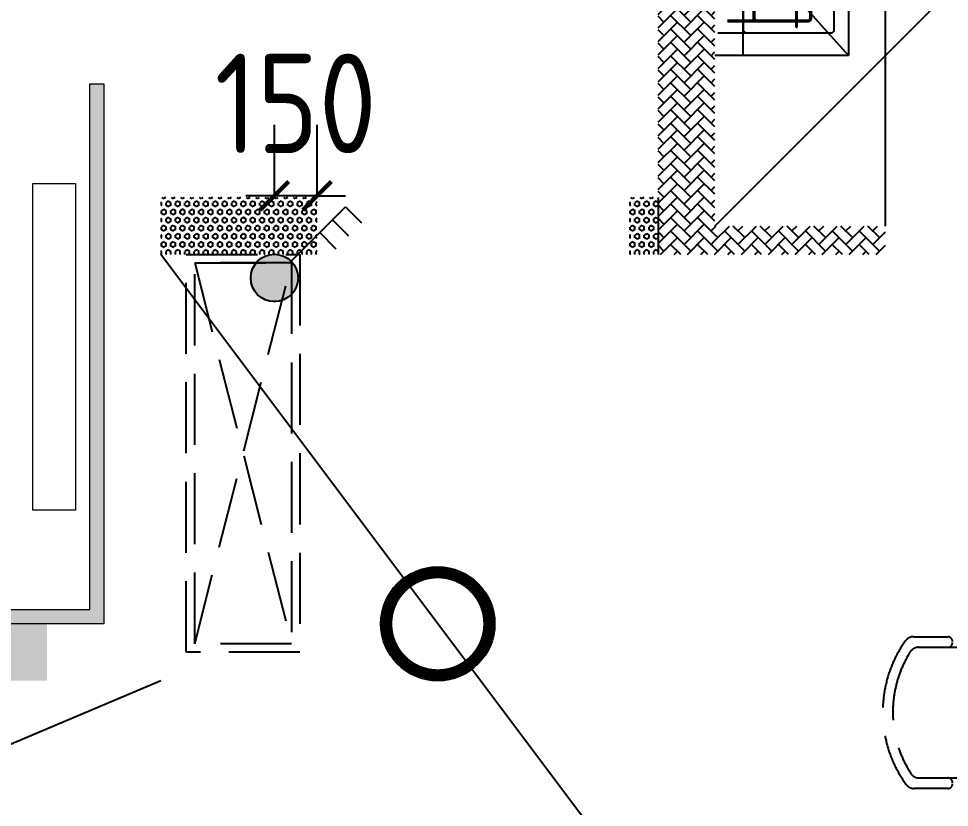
# Model space of a CAD drawing. Extents: x 3002737 to 4077523, y -995787 to -7267.
# Drawn here: x 3613204 to 3616479, y -773815 to -771039 of the extents above; entities that cross this region are included whole.
import ezdxf
from ezdxf.enums import TextEntityAlignment as Align

# ---------------------------------------------------------------- set-up
doc = ezdxf.new("R2010")
doc.units = 0
doc.header["$LTSCALE"] = 1000
doc.header["$MEASUREMENT"] = 0
doc.linetypes.add('A户型$0$DASH', pattern=[0.35, 0.25, -0.1])
doc.layers.get('0').update_dxf_attribs({"linetype": 'CONTINUOUS'})
doc.layers.get('Defpoints').update_dxf_attribs({"linetype": 'CONTINUOUS'})
for name, color, linetype in [('!!电气', 1, 'CONTINUOUS'), ('5fur', 175, 'CONTINUOUS'), ('EQUIP-照明', 3, 'CONTINUOUS'), ('LVTRY', 252, 'CONTINUOUS'), ('TEL_TEXT', 7, 'CONTINUOUS'), ('保温', 6, 'CONTINUOUS'), ('建筑-排气道', 252, 'CONTINUOUS')]:
    doc.layers.add(name, color=color, linetype=linetype)
for name, color, linetype, lineweight in [('3.5方案汇报，与郭总、侯月琴确定户型_t8$0$STAIR', 2, 'CONTINUOUS', 18), ('PUB_HATCH', 8, 'CONTINUOUS', 9), ('WINDOW', 146, 'CONTINUOUS', 20), ('填充', 251, 'CONTINUOUS', 5), ('平面-空调预留孔', 252, 'CONTINUOUS', 15), ('立面-洞口示意', 252, 'CONTINUOUS', 13)]:
    doc.layers.add(name, color=color, linetype=linetype, lineweight=lineweight)
doc.styles.add('_TEL_DIM', font='SIMPLEX', dxfattribs={"width": 0.8, "height": 3.5, "bigfont": 'HZTXT'})
doc.styles.add('DIM_FONT', font='SIMPLEX', dxfattribs={"width": 0.7, "bigfont": 'GBCBIG'})
doc.styles.get("Standard").update_dxf_attribs({"font": 'gbenor.shx', "bigfont": 'gbcbig.shx'})
doc.dimstyles.get("Standard").update_dxf_attribs({"dimscale": 100, "dimtxt": 3.5, "dimasz": 1, "dimexe": 2.5, "dimexo": 3, "dimgap": 1.5, "dimtad": 1, "dimdec": 0, "dimzin": 0, "dimdsep": 46, "dimtxsty": 'Standard', "dimblk": 'ARCHTICK', "dimcen": 0.09, "dimadec": 0, "dimazin": 0, "dimtfac": 1, "dimtdec": 0, "dimtix": 1, "dimtmove": 2, "dimatfit": 3, "dimfxl": 1, "dimtolj": 1, "dimtzin": 0, "dimarcsym": 0})
pattern_1 = [(90, (0, 0), (-16.49778, 1e-15), [9.525, -19.05]), (210, (0, 0), (8.24889, -14.2874966), [9.525, -19.05]), (150, (6e-16, 9.525), (-8.24889, -14.2874966), [9.525, -19.05])]
pattern_2 = [(45, (0, 0), (0, 47.4157523), [100.584, -33.528]), (135, (23.708, 23.708), (3e-15, 47.4157523), [100.584, -33.528])]

# ---------------------------------------------------------------- blocks, each defined once
blk = doc.blocks.new('dfgdfgsf')
at = {"layer": '5fur', "color": 252, "linetype": 'A户型$0$DASH'}
for p, q in [((2092291.5, -1252357.5), (2092411.5, -1252357.5)), ((2092309.4, -1252394.9), (2092541.6, -1252394.9)), ((2092541.6, -1252854.9), (2092311.4, -1252854.9)), ((2092411.5, -1252891.7), (2092293.4, -1252891.7))]:
    blk.add_line(p, q, dxfattribs=at)
for points in [[(2089731.6, -1252412.2), (2089731.6, -1251012.2), (2090131.6, -1251012.2), (2090131.6, -1252412.2)], [(2089761.6, -1252382.2), (2089761.6, -1251042.2), (2090101.6, -1251042.2), (2090101.6, -1252382.2)]]:
    blk.add_lwpolyline(points, close=True, dxfattribs=at)
blk.add_lwpolyline([(2089761.6, -1252382.2), (2090101.6, -1251042.2), (2089761.6, -1251042.2), (2090101.6, -1252382.2)], dxfattribs=at)
for centre, radius, start, end in [((2092616.8, -1252623.3), 434.6, 144.8603, 215.5996), ((2092291.5, -1252394.3), 36.8, 90, 144.8603), ((2092410.5, -1252375), 17.5, 1.2281, 87.034), ((2092411.5, -1252378.3), 16.6, 270, 0), ((2092616.8, -1252623.3), 399, 148.0588, 212.5234), ((2092309.4, -1252431.7), 36.8, 90, 148.0588), ((2092311.4, -1252818.1), 36.8, 212.5234, 270), ((2092411.5, -1252871.4), 16.6, 0, 90), ((2092411.5, -1252875.1), 16.6, 270, 0), ((2092293.4, -1252854.9), 36.8, 215.5996, 270)]:
    blk.add_arc(centre, radius, start, end, dxfattribs=at)
blk = doc.blocks.new('A-Kitchen-7')
at = {"layer": 'LVTRY'}
for p, q in [((-518.7, 779.7), (-7.2, 834.3)), ((-7.2, 834.3), (-3.6, 810.6)), ((-515, 756), (-518.7, 779.7)), ((-3.6, 810.6), (-515, 756)), ((-29.1, 767), (-35.2, 806.4)), ((515, 780), (0, 780)), ((0, 756), (0, 780)), ((515, 756), (515, 780)), ((515, 756), (-515, 756)), ((-515, 756), (-515, 40)), ((-485.6, 760.5), (-484.9, 756)), ((-29.1, 767), (-112.1, 756)), ((515, 40), (515, 756)), ((-515, 40), (515, 40))]:
    blk.add_line(p, q, dxfattribs=at)
blk.add_lwpolyline([(-468.9, 40), (-468.9, 0), (468.9, 0), (468.9, 40)], close=True, dxfattribs=at)
blk = doc.blocks.new('rtyg7uyhg')
at = {"layer": 'LVTRY'}
for p, q in [((194234.6, 45488.8), (193621, 45488.8)), ((193590.3, 45458.1), (193590.3, 45069.5)), ((193896.4, 45429.9), (193857.6, 45326.3)), ((193925.8, 45440.4), (193940.1, 45432.2)), ((194265.3, 45069.5), (194265.3, 45458.1)), ((193682.3, 45407), (193887.8, 45407)), ((193875.3, 45316), (193945.6, 45401.5)), ((194111.9, 45407), (194173.3, 45407)), ((193621, 45130.8), (193621, 45345.6)), ((194009.6, 45345.6), (194009.6, 45130.8)), ((194050.5, 45130.8), (194050.5, 45345.6)), ((194234.6, 45345.6), (194234.6, 45130.8)), ((193857.6, 45326.3), (193875.3, 45316)), ((193948.3, 45069.5), (193682.3, 45069.5)), ((194173.3, 45069.5), (194111.9, 45069.5)), ((193621, 45038.8), (194234.6, 45038.8))]:
    blk.add_line(p, q, dxfattribs=at)
for centre, radius in [((193866.4, 45437.7), 20.5), ((193989.2, 45437.7), 20.5), ((194071, 45437.7), 20.5), ((193815.3, 45238.2), 25.6), ((194137.5, 45238.2), 25.6)]:
    blk.add_circle(centre, radius, dxfattribs=at)
for centre, radius, start, end in [((193621, 45458.1), 30.7, 90, 180), ((194234.6, 45458.1), 30.7, 360, 90), ((193915.6, 45422.7), 20.5, 60, 159.4623), ((193929.8, 45414.5), 20.5, 320.5377, 60), ((193682.3, 45345.6), 61.4, 90, 180), ((193948.3, 45345.6), 61.4, 360, 90), ((194111.9, 45345.6), 61.4, 90, 180), ((194173.3, 45345.6), 61.4, 360, 90), ((193682.3, 45130.8), 61.4, 180, 270), ((193948.3, 45130.8), 61.4, 270, 360), ((194111.9, 45130.8), 61.4, 180, 270), ((194173.3, 45130.8), 61.4, 270, 360), ((193621, 45069.5), 30.7, 180, 270), ((194234.6, 45069.5), 30.7, 270, 360)]:
    blk.add_arc(centre, radius, start, end, dxfattribs=at)
at = {"layer": 'LVTRY', "style": 'DIM_FONT', "width": 0.8, "flags": 9}
for tag in ['YSIZE', 'XSIZE']:
    blk.add_attdef(tag, (193927.8, 45487.8), '', height=0.5, rotation=90, dxfattribs=at)
blk = doc.blocks.new('FRSDFDGDGDRGDR')
at = {"layer": '平面-空调预留孔', "color": 252}
for p, q in [((699618.9, 775447.8), (699746.3, 775447.8)), ((699746.3, 775447.8), (699746.3, 775355.4)), ((699612.3, 775044), (699612.3, 775441.2)), ((699726.5, 775348.8), (699739.7, 775348.8)), ((699719.9, 775342.2), (699719.9, 775143)), ((699726.5, 775136.4), (699739.7, 775136.4)), ((699746.3, 775129.8), (699746.3, 775037.4)), ((699746.3, 775037.4), (699618.9, 775037.4))]:
    blk.add_line(p, q, dxfattribs=at)
blk.add_lwpolyline([(699766.1, 775166.7), (699792.5, 775153.5), (699792.5, 775057.2), (699766.1, 775044), (699766.1, 775017.6), (699618.9, 775017.6, -0.414214), (699592.5, 775044), (699592.5, 775441.2, -0.414214), (699618.9, 775467.6), (699766.1, 775467.6), (699766.1, 775441.2), (699792.5, 775428), (699792.5, 775331.6), (699766.1, 775318.4)], format="xyb", close=True, dxfattribs=at)
for centre, radius in [((699739.7, 775331.6), 10.6), ((699739.7, 775243.2), 15.8), ((699739.7, 775153.5), 10.6)]:
    blk.add_circle(centre, radius, dxfattribs=at)
for centre, start, end in [((699618.9, 775441.2), 90, 180), ((699726.5, 775342.2), 90, 180), ((699739.7, 775355.4), 270, 360), ((699726.5, 775143), 180, 270), ((699739.7, 775129.8), 0, 90), ((699618.9, 775044), 180, 270)]:
    blk.add_arc(centre, 6.6, start, end, dxfattribs=at)
blk = doc.blocks.new('*U171')
h = blk.add_hatch(color=5)
h.set_gradient(color1=(0, 0, 255), rotation=180, tint=1)
h.paths.add_polyline_path([(0, 0), (-6.35, -6.35), (-6.35, -2.159), (-15, -2.159), (-15, 2.159), (-6.35, 2.159), (-6.35, 6.35)])
at = {"color": 0, "linetype": 'Continuous'}
blk.add_lwpolyline([(0, 0), (-6.35, -6.35), (-6.35, -2.159), (-15, -2.159), (-15, 2.159), (-6.35, 2.159), (-6.35, 6.35)], close=True, dxfattribs=at)
blk = doc.blocks.new('VXCVXVXVDXVDX')
at = {"layer": 'PUB_HATCH'}
blk.add_hatch(color=252, dxfattribs=at).paths.add_polyline_path([(436751.6, 295600.4), (436751.6, 295330.4), (436646.6, 295330.4), (436646.6, 295345.4), (436716.6, 295345.4), (436736.6, 295365.4), (436736.6, 295565.4), (436716.6, 295585.4), (436466.6, 295585.4), (436446.6, 295565.4), (436446.6, 295365.4), (436466.6, 295345.4), (436536.6, 295345.4), (436536.6, 295330.4), (436431.6, 295330.4), (436431.6, 295600.4)])
at = {"layer": 'LVTRY', "color": 252}
for p, q in [((436536.6, 295345.4), (436536.6, 295330.4)), ((436646.6, 295345.4), (436646.6, 295330.4)), ((436416.6, 294415.4), (436886.8, 294415.4)), ((436516.6, 293515.4), (436516.6, 294415.4)), ((436670.8, 294172.4), (436886.8, 294415.4)), ((436886.8, 294415.4), (436886.8, 293515.4)), ((436826.6, 294335.4), (436426.6, 294335.4)), ((436516.6, 294325.4), (436516.6, 293605.4)), ((436701.8, 294225.4), (436701.8, 294315.4)), ((436701.8, 294315.4), (436706.3, 294315.4)), ((436706.3, 294315.4), (436706.3, 294225.4)), ((436836.6, 293605.4), (436836.6, 294325.4)), ((436461.6, 294295.4), (436746.6, 294295.4)), ((436461.6, 294290.4), (436746.6, 294290.4)), ((436551.6, 294075.4), (436551.6, 294285.4)), ((436556.6, 294075.4), (436556.6, 294285.4)), ((436751.6, 294285.4), (436751.6, 294075.4)), ((436756.6, 294285.4), (436756.6, 294075.4)), ((436706.3, 294225.4), (436701.8, 294225.4)), ((436531.6, 294182.6), (436659.1, 294182.6)), ((436531.6, 294178.1), (436531.6, 294182.6)), ((436776.6, 294182.6), (436649.1, 294182.6)), ((436649.1, 294182.6), (436649.1, 294178.1)), ((436659.1, 294182.6), (436659.1, 294178.1)), ((436776.6, 294178.1), (436776.6, 294182.6)), ((436416.6, 294172.4), (436670.8, 294172.4)), ((436516.6, 293757.3), (436516.6, 294172.4)), ((436659.1, 294178.1), (436531.6, 294178.1)), ((436649.1, 294178.1), (436776.6, 294178.1)), ((436670.8, 294172.4), (436670.8, 293757.3)), ((436706.3, 294135.4), (436701.8, 294135.4)), ((436701.8, 294135.4), (436701.8, 294045.4)), ((436706.3, 294045.4), (436706.3, 294135.4)), ((436746.6, 294070.4), (436461.6, 294070.4)), ((436746.6, 294065.4), (436461.6, 294065.4)), ((436701.8, 294045.4), (436706.3, 294045.4)), ((436796.6, 293996), (436796.6, 294034.8)), ((436816, 294015.4), (436777.2, 294015.4)), ((436796.6, 293896), (436796.6, 293934.8)), ((436816, 293915.4), (436777.2, 293915.4)), ((436746.6, 293865.4), (436461.6, 293865.4)), ((436746.6, 293860.4), (436461.6, 293860.4)), ((436551.6, 293855.4), (436551.6, 293645.4)), ((436556.6, 293855.4), (436556.6, 293645.4)), ((436701.8, 293795.4), (436701.8, 293885.4)), ((436701.8, 293885.4), (436706.3, 293885.4)), ((436706.3, 293885.4), (436706.3, 293795.4)), ((436751.6, 293645.4), (436751.6, 293855.4)), ((436756.6, 293645.4), (436756.6, 293855.4)), ((436706.3, 293795.4), (436701.8, 293795.4)), ((436670.8, 293757.3), (436416.6, 293757.3)), ((436886.8, 293515.4), (436670.8, 293757.3)), ((436659.1, 293752.6), (436531.6, 293752.6)), ((436531.6, 293752.6), (436531.6, 293748.1)), ((436531.6, 293748.1), (436659.1, 293748.1)), ((436649.1, 293748.1), (436649.1, 293752.6)), ((436649.1, 293752.6), (436776.6, 293752.6)), ((436776.6, 293748.1), (436649.1, 293748.1)), ((436659.1, 293748.1), (436659.1, 293752.6)), ((436776.6, 293752.6), (436776.6, 293748.1)), ((436706.3, 293705.4), (436701.8, 293705.4)), ((436701.8, 293705.4), (436701.8, 293615.4)), ((436706.3, 293615.4), (436706.3, 293705.4)), ((436461.6, 293640.4), (436746.6, 293640.4)), ((436461.6, 293635.4), (436746.6, 293635.4)), ((436426.6, 293595.4), (436826.6, 293595.4)), ((436701.8, 293615.4), (436706.3, 293615.4)), ((436886.8, 293515.4), (436416.6, 293515.4))]:
    blk.add_line(p, q, dxfattribs=at)
for points in [[(436416.6, 295615.4), (436766.6, 295615.4), (436766.6, 295315.4), (436416.6, 295315.4)], [(436431.6, 295600.4), (436751.6, 295600.4), (436751.6, 295330.4), (436431.6, 295330.4)], [(436716.6, 295345.4), (436466.6, 295345.4), (436446.6, 295365.4), (436446.6, 295565.4), (436466.6, 295585.4), (436716.6, 295585.4), (436736.6, 295565.4), (436736.6, 295365.4), (436716.6, 295345.4)]]:
    blk.add_lwpolyline(points, close=True, dxfattribs=at)
blk.add_lwpolyline([(437016.6, 292915.4), (437016.6, 295015.4), (438516.6, 295015.4), (438516.6, 293789.4)], dxfattribs=at)
for centre, radius in [((436604.1, 294180.4), 29.7), ((436604.1, 294180.4), 11.7), ((436796.6, 294015.4), 17), ((436796.6, 293915.4), 17), ((436604.1, 293750.4), 29.7), ((436604.1, 293750.4), 11.7)]:
    blk.add_circle(centre, radius, dxfattribs=at)
for centre, radius, start, end in [((436526.6, 294325.4), 10, 90, 180), ((436826.6, 294325.4), 10, 0, 90), ((436561.6, 294285.4), 10, 90, 180), ((436561.6, 294285.4), 5, 90, 180), ((436746.6, 294285.4), 10, 0, 90), ((436746.6, 294285.4), 5, 0, 90), ((436604.1, 294180.4), 56.7, 2.2742, 87.7258), ((436604.1, 294180.4), 52.2, 2.4704, 87.5296), ((436704.1, 294180.4), 56.7, 92.2742, 177.7258), ((436704.1, 294180.4), 52.2, 92.4704, 177.5296), ((436604.1, 294180.4), 56.7, 272.2742, 357.7258), ((436604.1, 294180.4), 52.2, 272.4704, 357.5296), ((436704.1, 294180.4), 56.7, 182.2742, 267.7258), ((436704.1, 294180.4), 52.2, 182.4704, 267.5296), ((436561.6, 294075.4), 10, 180, 270), ((436561.6, 294075.4), 5, 180, 270), ((436746.6, 294075.4), 5, 270, 0), ((436746.6, 294075.4), 10, 270, 0), ((436561.6, 293855.4), 10, 90, 180), ((436561.6, 293855.4), 5, 90, 180), ((436746.6, 293855.4), 10, 0, 90), ((436746.6, 293855.4), 5, 0, 90), ((436604.1, 293750.4), 56.7, 2.2742, 87.7258), ((436604.1, 293750.4), 52.2, 2.4704, 87.5296), ((436704.1, 293750.4), 56.7, 92.2742, 177.7258), ((436704.1, 293750.4), 52.2, 92.4704, 177.5296), ((436604.1, 293750.4), 56.7, 272.2742, 357.7258), ((436604.1, 293750.4), 52.2, 272.4704, 357.5296), ((436704.1, 293750.4), 56.7, 182.2742, 267.7258), ((436704.1, 293750.4), 52.2, 182.4704, 267.5296), ((436561.6, 293645.4), 10, 180, 270), ((436561.6, 293645.4), 5, 180, 270), ((436746.6, 293645.4), 5, 270, 0), ((436746.6, 293645.4), 10, 270, 0), ((436526.6, 293605.4), 10, 180, 270), ((436826.6, 293605.4), 10, 270, 0)]:
    blk.add_arc(centre, radius, start, end, dxfattribs=at)
at = {"layer": '立面-洞口示意', "color": 252}
blk.add_lwpolyline([(436416.6, 295615.4), (436645.1, 295521.4), (436766.6, 295315.4)], dxfattribs=at)
at = {"color": 252, "rotation": 90}
blk.add_blockref('FRSDFDGDGDRGDR', (1212534.1, -404177.2), dxfattribs=at)
at = {"color": 252, "xscale": -1}
blk.add_blockref('rtyg7uyhg', (632006.9, 250026.6), dxfattribs=at)
at = {"layer": 'LVTRY', "color": 252, "extrusion": (0, 0, -1), "xscale": -0.7999999999883585, "yscale": 0.7999999999883585, "zscale": -0.7999999999883585, "rotation": 270}
blk.add_blockref('A-Kitchen-7', (-439116.6, 293377.4), dxfattribs=at)
at = {"layer": '建筑-排气道', "color": 252, "extrusion": (0, 0, -1), "xscale": 5, "yscale": 5, "zscale": -5, "rotation": 90}
blk.add_blockref('*U171', (-436581.7, 295283.1), dxfattribs=at)
blk = doc.blocks.new('VXVXVXDVXDVXVDX')
at = {"layer": '保温', "linetype": 'ByBlock', "ltscale": 10}
h = blk.add_hatch(dxfattribs=at)
h.set_pattern_fill('AR-HBONE', color=251, scale=55)
h.set_pattern_definition(pattern_2)
h.paths.add_polyline_path([(436416.6, 294915.4), (436216.6, 294915.4), (436216.6, 292815.4), (436416.6, 292815.2)])
at = {"layer": '保温', "linetype": 'Continuous', "ltscale": 10}
h = blk.add_hatch(dxfattribs=at)
h.set_pattern_fill('HEX', color=251, scale=10, angle=90, style=0)
h.set_pattern_definition(pattern_1)
h.paths.add_polyline_path([(435016.6, 292815.4), (435016.6, 293015.4), (434466.6, 293015.4), (434466.6, 292815.4)])
h = blk.add_hatch(dxfattribs=at)
h.set_pattern_fill('HEX', color=251, scale=10, angle=90, style=0)
h.set_pattern_definition(pattern_1)
h.paths.add_polyline_path([(436216.6, 292815.4), (436216.6, 293015.4), (436116.6, 293015.4), (436116.6, 292815.4)])
at = {"layer": '保温', "linetype": 'ByBlock', "ltscale": 10}
h = blk.add_hatch(dxfattribs=at)
h.set_pattern_fill('AR-HBONE', color=251, scale=55)
h.set_pattern_definition(pattern_2)
h.paths.add_polyline_path([(437016.6, 292815.4), (437016.6, 292915.4), (436416.6, 292915.4), (436416.6, 292815.4)])
at = {"layer": '保温', "linetype": 'Continuous', "ltscale": 10}
h = blk.add_hatch(dxfattribs=at)
h.set_pattern_fill('HEX', color=251, scale=10, angle=90, style=0)
h.set_pattern_definition(pattern_1)
h.paths.add_polyline_path([(434066.6, 291315.4), (434066.6, 291515.4), (432166.6, 291515.4), (432166.6, 291315.4)])
at = {"layer": '保温', "color": 251, "linetype": 'ByBlock', "ltscale": 10}
blk.add_line((436216.6, 293015.4), (436216.6, 292815.4), dxfattribs=at)
blk = doc.blocks.new('A$C100F5A36')
at = {"layer": '填充'}
h = blk.add_hatch(dxfattribs=at)
h.set_pattern_fill('隔热材料02', color=252, scale=100, style=0)
h.set_pattern_definition([(0, (-1149905.93, -622721.03), (0, 50), []), (0, (-1149905.93, -622704.364), (0, 50), []), (270, (-1149862.19, -622695.733), (50, -9e-15), [5.01775, -44.98225]), (270, (-1149899.65, -622695.733), (50, -9e-15), [5.01775, -44.98225]), (90, (-1149874.137, -622729.66), (-50, 3e-15), [5.01775, -44.98225]), (90, (-1149887.7, -622729.66), (-50, 3e-15), [5.01775, -44.98225]), (180, (-1149855.907, -622737.697), (-6e-15, -50), [50.02425, 0.02425]), (135, (-1149869.864, -622735.19), (3e-15, 49.99987405), [4.268, -66.44275]), (116.56505, (-1149822.882, -622732.17), (0.00011283, 49.99993342), [2.805, -108.9985]), (116.56505, (-1149872.882, -622732.17), (0.00011283, 49.99993342), [2.805, -108.9985]), (153.43495, (-1149814.847, -622737.697), (-0.0001128, 49.9999334), [5.61, -106.1935]), (153.43495, (-1149864.847, -622737.697), (-0.0001128, 49.9999334), [5.61, -106.1935]), (63.43495, (-1149824.137, -622724.644), (-0.00011283, 49.99993342), [26.714, -85.0895]), (63.43495, (-1149874.137, -622724.644), (-0.00011283, 49.99993342), [26.714, -85.0895]), (116.56505, (-1149812.19, -622695.733), (0.00011283, 49.99993342), [2.805, -108.9985]), (116.56505, (-1149862.19, -622695.733), (0.00011283, 49.99993342), [2.805, -108.9985]), (135, (-1149863.444, -622693.224), (3e-15, 49.99987405), [4.268, -66.44275]), (153.43495, (-1149816.462, -622690.206), (-0.0001128, 49.9999334), [5.61, -106.1935]), (153.43495, (-1149866.462, -622690.206), (-0.0001128, 49.9999334), [5.61, -106.1935]), (45, (-1149898.394, -622693.224), (0, 49.99987405), [4.268, -66.44275]), (63.43495, (-1149849.649, -622695.733), (-0.00011283, 49.99993342), [2.805, -108.9985]), (63.43495, (-1149899.649, -622695.733), (-0.00011283, 49.99993342), [2.805, -108.9985]), (26.56505, (-1149845.376, -622690.206), (0.0001128, 49.9999334), [5.61, -106.1935]), (26.56505, (-1149895.376, -622690.206), (0.0001128, 49.9999334), [5.61, -106.1935]), (116.56505, (-1149837.702, -622724.644), (0.00011283, 49.99993342), [26.714, -85.0895]), (116.56505, (-1149887.702, -622724.644), (0.00011283, 49.99993342), [26.714, -85.0895]), (45, (-1149891.974, -622735.19), (0, 49.99987405), [4.268, -66.44275]), (63.43495, (-1149838.956, -622732.17), (-0.00011283, 49.99993342), [2.805, -108.9985]), (63.43495, (-1149888.956, -622732.17), (-0.00011283, 49.99993342), [2.805, -108.9985]), (26.56505, (-1149846.99, -622737.697), (0.0001128, 49.9999334), [5.61, -106.1935]), (26.56505, (-1149896.99, -622737.697), (0.0001128, 49.9999334), [5.61, -106.1935])])
h.paths.add_polyline_path([(25402.5, -12082.4), (25452.5, -12082.4), (25452.5, -13982.4), (23152.5, -13982.4), (23152.5, -12082.4), (23202.5, -12082.4), (23202.5, -13932.4), (25402.5, -13932.4)])
at = {"layer": '3.5方案汇报，与郭总、侯月琴确定户型_t8$0$STAIR', "color": 252}
blk.add_lwpolyline([(25202.5, -13582.4), (25202.5, -12432.4), (25352.5, -12432.4), (25352.5, -13582.4)], close=True, dxfattribs=at)
at = {"layer": '填充', "color": 252}
blk.add_lwpolyline([(25402.5, -12082.4), (25452.5, -12082.4), (25452.5, -13982.4), (23152.5, -13982.4), (23152.5, -12082.4), (23202.5, -12082.4), (23202.5, -13932.4), (25402.5, -13932.4)], close=True, dxfattribs=at)
at = {"color": 252}
for name in ['VXVXVXDVXDVXVDX', 'VXCVXVXVDXVDX']:
    blk.add_blockref(name, (-408814.1, -305497.8), dxfattribs=at)
at = {"layer": 'WINDOW', "color": 252}
blk.add_blockref('dfgdfgsf', (-2063989.1, 1238329.8), dxfattribs=at)
blk = doc.blocks.new('$equip$00001150')
at = {"const_width": 0.1}
blk.add_lwpolyline([(-0.45, 0, 1), (0.45, 0, 1)], format="xyb", close=True, dxfattribs=at)
blk.add_circle((0, 0), 0.5)
at = {"flags": 9}
blk.add_attdef('A', (0, 0), '', height=0.00002, dxfattribs=at)
blk = doc.blocks.new('_ArchTick')
at = {"color": 0, "linetype": 'ByBlock', "const_width": 0.15}
blk.add_lwpolyline([(-0.5, -0.5), (0.5, 0.5)], dxfattribs=at)
blk = doc.blocks.new('*D304')
at = {"layer": '!!电气', "color": 0, "lineweight": -2, "transparency": 16777216}
for p, q in [((3614104.3, -771669), (3614104.3, -771412.5)), ((3614254.3, -771669), (3614254.3, -771412.5)), ((3614104.3, -771662.5), (3614004.3, -771662.5)), ((3614254.3, -771662.5), (3614104.3, -771662.5)), ((3614254.3, -771662.5), (3614354.3, -771662.5))]:
    blk.add_line(p, q, dxfattribs=at)
at = {"layer": 'Defpoints', "color": 0, "transparency": 16777216}
for p in [(3614104.3, -771662.5), (3614104.3, -771969), (3614254.3, -771969)]:
    blk.add_point(p, dxfattribs=at)
at = {"layer": '!!电气', "color": 0, "lineweight": -2, "transparency": 16777216, "xscale": 100, "yscale": 100, "zscale": 100}
blk.add_blockref('_ArchTick', (3614104.3, -771662.5), dxfattribs=at)
at = {"layer": '!!电气', "color": 0, "lineweight": -2, "transparency": 16777216, "xscale": 100, "yscale": 100, "zscale": 100, "rotation": 180}
blk.add_blockref('_ArchTick', (3614254.3, -771662.5), dxfattribs=at)
at = {"layer": '!!电气', "color": 0, "transparency": 16777216, "insert": (3614179.3, -771337.5), "char_height": 350, "attachment_point": 5}
blk.add_mtext('\\A1;150', dxfattribs=at)
blk = doc.blocks.new('$equip$00001963')
for p, q in [((0.1473, 0.3556), (0.625, 0.8333)), ((0.625, 0.8333), (0.7664, 0.6919)), ((0.5119, 0.7202), (0.6533, 0.5788))]:
    blk.add_line(p, q)
blk.add_circle((0, 0.2083), 0.2083)
for p in [(0, 0.4167), (-0.2083, 0.2083), (0.2083, 0.2083), (0, 0)]:
    blk.add_point(p)
for points in [[(0, 0.4167), (0, 0.4167), (-0.1042, 0.3888), (0.1042, 0.3888)], [(-0.1042, 0.3888), (0.1042, 0.3888), (-0.1804, 0.3125), (0.1804, 0.3125)], [(-0.1804, 0.3125), (0.1804, 0.3125), (-0.2083, 0.2083), (0.2083, 0.2083)], [(-0.1804, 0.1042), (0.1804, 0.1042), (-0.2083, 0.2083), (0.2083, 0.2083)], [(-0.1042, 0.0279), (0.1042, 0.0279), (-0.1804, 0.1042), (0.1804, 0.1042)], [(0, 0), (0, 0), (-0.1042, 0.0279), (0.1042, 0.0279)]]:
    blk.add_solid(points)
at = {"layer": 'TEL_TEXT', "style": '_TEL_DIM', "flags": 1}
blk.add_attdef('A', text='', height=0.00002, dxfattribs=at).set_placement((0, 0), align=Align.MIDDLE_CENTER)
blk = doc.blocks.new('$equip$00001964')
for p, q in [((0.1473, 0.3556), (0.625, 0.8333)), ((0.625, 0.8333), (0.7664, 0.6919)), ((0.5119, 0.7202), (0.6533, 0.5788)), ((0.3987, 0.6071), (0.5401, 0.4656))]:
    blk.add_line(p, q)
blk.add_circle((0, 0.2083), 0.2083)
for p in [(0, 0.4167), (-0.2083, 0.2083), (0.2083, 0.2083), (0, 0)]:
    blk.add_point(p)
for points in [[(0, 0.4167), (0, 0.4167), (-0.1042, 0.3888), (0.1042, 0.3888)], [(-0.1042, 0.3888), (0.1042, 0.3888), (-0.1804, 0.3125), (0.1804, 0.3125)], [(-0.1804, 0.3125), (0.1804, 0.3125), (-0.2083, 0.2083), (0.2083, 0.2083)], [(-0.1804, 0.1042), (0.1804, 0.1042), (-0.2083, 0.2083), (0.2083, 0.2083)], [(-0.1042, 0.0279), (0.1042, 0.0279), (-0.1804, 0.1042), (0.1804, 0.1042)], [(0, 0), (0, 0), (-0.1042, 0.0279), (0.1042, 0.0279)]]:
    blk.add_solid(points)
at = {"layer": 'TEL_TEXT', "style": '_TEL_DIM', "flags": 1}
blk.add_attdef('A', text='', height=0.00002, dxfattribs=at).set_placement((0, 0), align=Align.MIDDLE_CENTER)

msp = doc.modelspace()

# ---------------------------------------------------------------- block references
at = {"layer": '!!电气'}
msp.add_blockref('A$C100F5A36', (3588051.8, -759186.6), dxfattribs=at)

# ---------------------------------------------------------------- next in the draw order: linework, layer by layer
at = {"layer": '!!电气', "color": 1}
msp.add_line((3611104.2, -774469), (3613704.2, -773369), dxfattribs=at)
for points in [[(3615654.3, -771769), (3618354.3, -769069)], [(3615654.3, -774469), (3613704.3, -771869)]]:
    msp.add_lwpolyline(points, dxfattribs=at)

# ---------------------------------------------------------------- next in the draw order: block references
at = {"layer": 'EQUIP-照明', "color": 1, "xscale": 400, "yscale": 400, "zscale": 400}
msp.add_blockref('$equip$00001963', (3614104.3, -772035.1), dxfattribs=at)
at = {"layer": 'EQUIP-照明', "color": 2, "xscale": 400, "yscale": 400, "zscale": 400}
for name, p in [('$equip$00001964', (3614104.3, -772035.1)), ('$equip$00001150', (3614679.3, -773169))]:
    msp.add_blockref(name, p, dxfattribs=at)

# ---------------------------------------------------------------- next in the draw order: dimensions: what is measured, and where the dimension line sits
at = {"layer": '!!电气', "color": 1}
dim = msp.add_linear_dim(base=(3614104.3, -771662.5), p1=(3614254.3, -771969), p2=(3614104.3, -771969), dimstyle='Standard', override={"dimzin": 8}, dxfattribs=at)
dim.commit()
dim.dimension.update_dxf_attribs({"geometry": '*D304', "text_midpoint": (3614179.3, -771337.5)})

doc.saveas('drawing.dxf')
